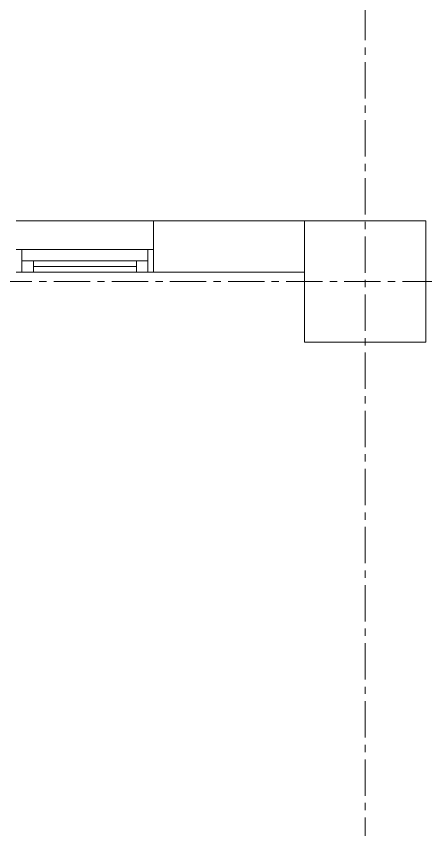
# Model space of a CAD drawing. Header units: millimetres. Extents: x 26027 to 581921, y 7230 to 233891.
# Drawn here: x 486474 to 488264, y 139949 to 143505 of the extents above; entities that cross this region are included whole.
import ezdxf

# ---------------------------------------------------------------- set-up
doc = ezdxf.new("R2010")
doc.units = ezdxf.units.MM
doc.header["$LTSCALE"] = 5
doc.linetypes.add('CENTER', pattern=[50.8, 31.75, -6.35, 6.35, -6.35])
doc.linetypes.add('HIDDEN2', pattern=[0.1875, 0.125, -0.0625])
for name, color, linetype, lineweight in [('Aluminum', 252, 'Continuous', 5), ('Proj', 252, 'HIDDEN2', 5), ('Structure', 252, 'Continuous', 5), ('Walls', 252, 'Continuous', 5)]:
    doc.layers.add(name, color=color, linetype=linetype, lineweight=lineweight)
doc.layers.add('axes', color=252, linetype='Continuous')

msp = doc.modelspace()

# ---------------------------------------------------------------- linework, layer by layer
at = {"layer": 'Aluminum'}
for p, q in [((487073.8, 142485.3, -2.4), (486473.8, 142485.3, -2.4)), ((486498.8, 142485.3, -2.4), (486498.8, 142385.3, -2.4)), ((487048.8, 142485.3, -2.4), (487048.8, 142385.3, -2.4)), ((487048.8, 142435.3, -2.4), (486498.8, 142435.3, -2.4)), ((486548.8, 142435.3, -2.4), (486548.8, 142385.3, -2.4)), ((486998.8, 142435.3, -2.4), (486998.8, 142385.3, -2.4)), ((487073.8, 142385.3, -2.4), (486473.8, 142385.3, -2.4)), ((486548.8, 142410.3, -2.4), (486998.8, 142410.3, -2.4))]:
    msp.add_line(p, q, dxfattribs=at)
at = {"layer": 'axes', "linetype": 'CENTER', "lineweight": 0}
for p, q in [((487998.8, 120285.6, 0), (487998.8, 210035.3, 0)), ((581030.5, 142345.3, 2.4), (449113.3, 142345.3, 2.4))]:
    msp.add_line(p, q, dxfattribs=at)
at = {"layer": 'Proj'}
msp.add_line((486473.8, 142610.3), (487073.8, 142610.3), dxfattribs=at)
at = {"layer": 'Structure', "elevation": 0}
msp.add_lwpolyline([(487733.8, 142080.3), (488263.8, 142080.3), (488263.8, 142610.3), (487733.8, 142610.3)], close=True, dxfattribs=at)
at = {"layer": 'Walls'}
for p, q in [((487733.8, 142610.3, 0), (487073.8, 142610.3, 0)), ((487073.8, 142385.3), (487073.8, 142610.3)), ((487733.8, 142385.3, 0), (487073.8, 142385.3, 0))]:
    msp.add_line(p, q, dxfattribs=at)

doc.saveas('drawing.dxf')
